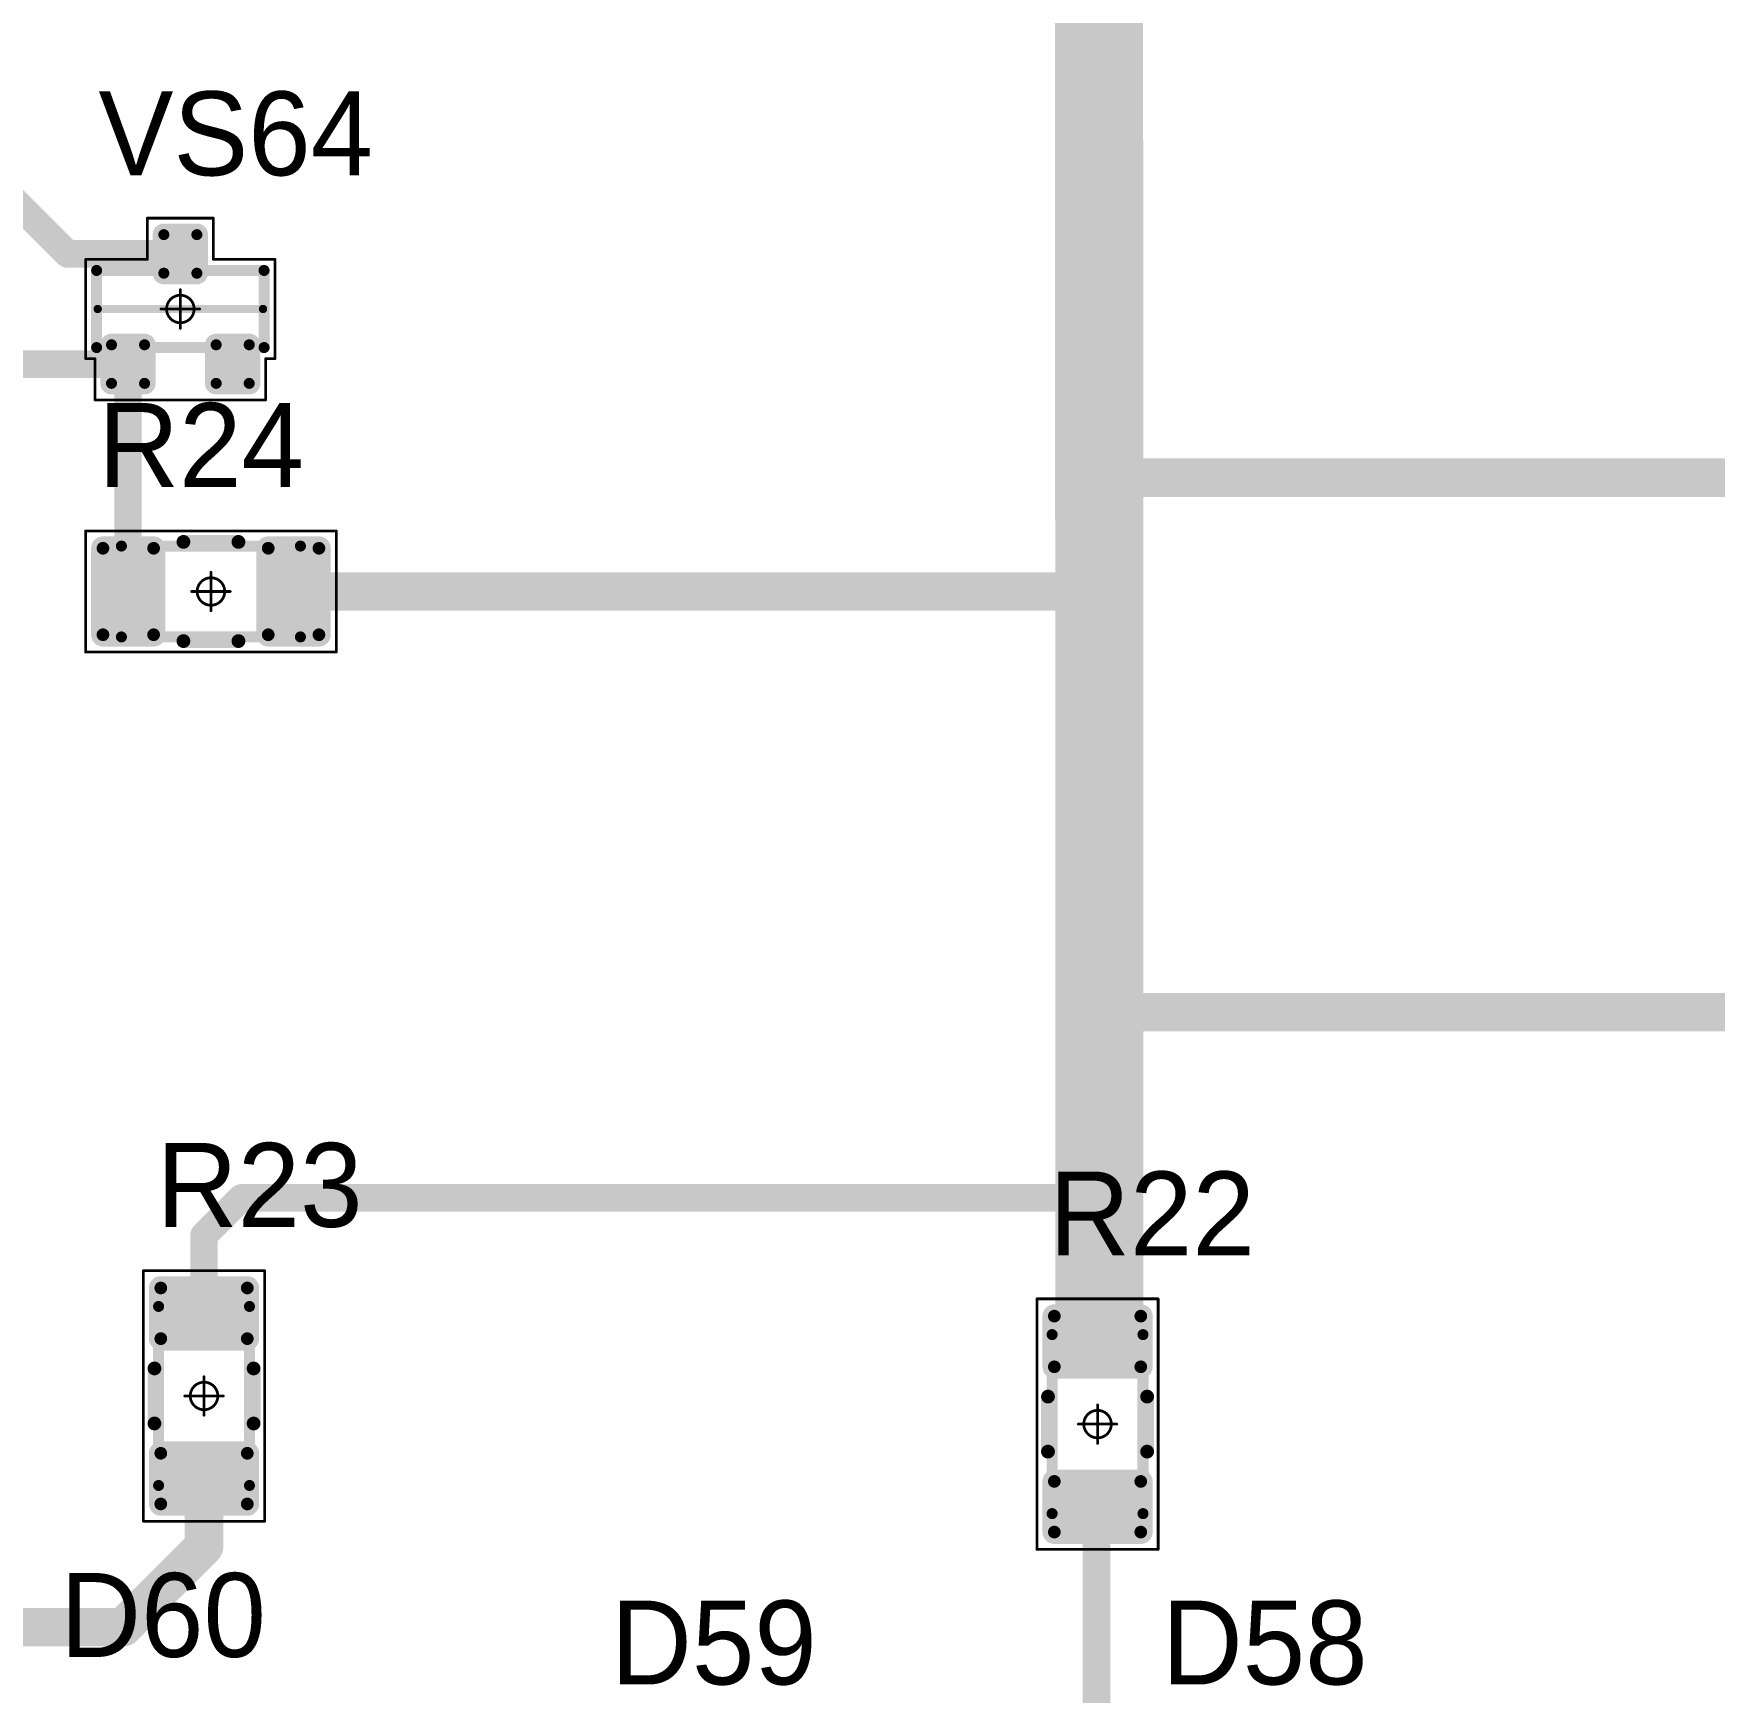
# Model space of a CAD drawing. Header units: millimetres. Extents: x 0 to 1769, y 431 to 1001.
# Drawn here: x 1447.22 to 1477.73, y 463.45 to 493.57 of the extents above; entities that cross this region are included whole.
import ezdxf

# ---------------------------------------------------------------- set-up
doc = ezdxf.new("R2010")
doc.units = ezdxf.units.MM
for name, color, linetype in [('Mechanical13', 56, 'Continuous'), ('Mechanical15', 56, 'Continuous'), ('TopLayer', 1, 'Continuous'), ('TopOverlay', 2, 'Continuous'), ('TopPaste', 8, 'Continuous'), ('TopSolder', 216, 'Continuous')]:
    doc.layers.add(name, color=color, linetype=linetype)

# ---------------------------------------------------------------- blocks, each defined once
blk = doc.blocks.new('SOT23_75')
at = {"layer": 'Mechanical13', "const_width": 0.2}
for points in [[(-0.7, 1.52), (-0.7, -1.52)], [(-0.7, 1.52), (0.7, 1.52)], [(0.7, 1.52), (0.7, -1.52)], [(-0.7, -1.52), (0.7, -1.52)]]:
    blk.add_lwpolyline(points, dxfattribs=at)
at = {"layer": 'Mechanical13', "const_width": 0.1}
for points in [[(-0.75, 1.52, 1), (-0.65, 1.52, 1)], [(-0.75, 1.52, 1), (-0.65, 1.52, 1)], [(0.65, 1.52, 1), (0.75, 1.52, 1)], [(0.65, 1.52, 1), (0.75, 1.52, 1)], [(-0.75, -1.52, 1), (-0.65, -1.52, 1)], [(-0.75, -1.52, 1), (-0.65, -1.52, 1)], [(0.65, -1.52, 1), (0.75, -1.52, 1)], [(0.65, -1.52, 1), (0.75, -1.52, 1)]]:
    blk.add_lwpolyline(points, format="xyb", close=True, dxfattribs=at)
at = {"layer": 'Mechanical15', "const_width": 0.05}
for points in [[(-1.65, 1.55), (-0.9, 1.55)], [(-1.65, 1.55), (-1.65, -1.55)], [(-0.9, 1.72), (0.9, 1.72)], [(-0.9, 1.72), (-0.9, 1.55)], [(0.9, 1.72), (0.9, 0.6)], [(0.9, 0.6), (1.65, 0.6)], [(1.65, 0.6), (1.65, -0.6)], [(0, 0.35), (0, -0.35)], [(-0.35, 0), (0.35, 0)], [(0.9, -0.6), (0.9, -1.72)], [(0.9, -0.6), (1.65, -0.6)], [(-1.65, -1.55), (-0.9, -1.55)], [(-0.9, -1.55), (-0.9, -1.72)], [(-0.9, -1.72), (0.9, -1.72)]]:
    blk.add_lwpolyline(points, dxfattribs=at)
at = {"layer": 'Mechanical15'}
for points, const_width in [([(-1.662, 1.55, 1), (-1.637, 1.55, 1)], 0.025), ([(-1.662, 1.55, 1), (-1.637, 1.55, 1)], 0.025), ([(-0.913, 1.72, 1), (-0.888, 1.72, 1)], 0.025), ([(-0.913, 1.72, 1), (-0.888, 1.72, 1)], 0.025), ([(-0.913, 1.55, 1), (-0.888, 1.55, 1)], 0.025), ([(-0.913, 1.55, 1), (-0.888, 1.55, 1)], 0.025), ([(0.888, 1.72, 1), (0.913, 1.72, 1)], 0.025), ([(0.888, 1.72, 1), (0.913, 1.72, 1)], 0.025), ([(0.888, 0.6, 1), (0.913, 0.6, 1)], 0.025), ([(0.888, 0.6, 1), (0.913, 0.6, 1)], 0.025), ([(1.637, 0.6, 1), (1.662, 0.6, 1)], 0.025), ([(1.637, 0.6, 1), (1.662, 0.6, 1)], 0.025), ([(-0.012, 0.35, 1), (0.012, 0.35, 1)], 0.025), ([(-0.362, 0, 1), (-0.337, 0, 1)], 0.025), ([(0.25, 0, 1), (-0.25, 0, 1)], 0.05), ([(-0.262, 0, 1), (-0.238, 0, 1)], 0.025), ([(0.238, 0, 1), (0.262, 0, 1)], 0.025), ([(0.337, 0, 1), (0.362, 0, 1)], 0.025), ([(-0.012, -0.35, 1), (0.012, -0.35, 1)], 0.025), ([(0.888, -0.6, 1), (0.913, -0.6, 1)], 0.025), ([(0.888, -0.6, 1), (0.913, -0.6, 1)], 0.025), ([(1.637, -0.6, 1), (1.662, -0.6, 1)], 0.025), ([(1.637, -0.6, 1), (1.662, -0.6, 1)], 0.025), ([(-1.662, -1.55, 1), (-1.637, -1.55, 1)], 0.025), ([(-1.662, -1.55, 1), (-1.637, -1.55, 1)], 0.025), ([(-0.913, -1.55, 1), (-0.888, -1.55, 1)], 0.025), ([(-0.913, -1.55, 1), (-0.888, -1.55, 1)], 0.025), ([(-0.913, -1.72, 1), (-0.888, -1.72, 1)], 0.025), ([(-0.913, -1.72, 1), (-0.888, -1.72, 1)], 0.025), ([(0.888, -1.72, 1), (0.913, -1.72, 1)], 0.025), ([(0.888, -1.72, 1), (0.913, -1.72, 1)], 0.025)]:
    blk.add_lwpolyline(points, format="xyb", close=True, dxfattribs=dict(at, const_width=const_width))
at = {"layer": 'TopLayer', "const_width": 0.1}
for points in [[(-1.4, 1.25, 1), (-1.3, 1.25, 1)], [(-0.7, 1.25, 1), (-0.6, 1.25, 1)], [(-1.4, 0.65, 1), (-1.3, 0.65, 1)], [(-0.7, 0.65, 1), (-0.6, 0.65, 1)], [(0.6, 0.3, 1), (0.7, 0.3, 1)], [(1.3, 0.3, 1), (1.4, 0.3, 1)], [(0.6, -0.3, 1), (0.7, -0.3, 1)], [(1.3, -0.3, 1), (1.4, -0.3, 1)], [(-1.4, -0.65, 1), (-1.3, -0.65, 1)], [(-0.7, -0.65, 1), (-0.6, -0.65, 1)], [(-1.4, -1.25, 1), (-1.3, -1.25, 1)], [(-0.7, -1.25, 1), (-0.6, -1.25, 1)]]:
    blk.add_lwpolyline(points, format="xyb", close=True, dxfattribs=at)
at = {"layer": 'TopLayer'}
for points in [[(-1.45, 1.25), (-1.45, 0.65), (-0.55, 1.25), (-0.55, 0.65)], [(-1.35, 1.35), (-1.35, 0.55), (-0.65, 1.35), (-0.65, 0.55)], [(0.65, 0.4), (0.65, -0.4), (1.35, 0.4), (1.35, -0.4)], [(0.55, 0.3), (0.55, -0.3), (1.45, 0.3), (1.45, -0.3)], [(-1.35, -0.55), (-1.35, -1.35), (-0.65, -0.55), (-0.65, -1.35)], [(-1.45, -0.65), (-1.45, -1.25), (-0.55, -0.65), (-0.55, -1.25)]]:
    blk.add_solid(points, dxfattribs=at)
at = {"layer": 'TopOverlay', "const_width": 0.15}
blk.add_lwpolyline([(0, 1.5), (0, -1.5)], dxfattribs=at)
at = {"layer": 'TopOverlay', "const_width": 0.075}
for points in [[(-0.038, 1.5, 1), (0.038, 1.5, 1)], [(-0.038, -1.5, 1), (0.038, -1.5, 1)]]:
    blk.add_lwpolyline(points, format="xyb", close=True, dxfattribs=at)
at = {"layer": 'TopPaste', "const_width": 0.075}
for points in [[(-1.387, 1.25, 1), (-1.313, 1.25, 1)], [(-0.687, 1.25, 1), (-0.613, 1.25, 1)], [(-1.387, 0.65, 1), (-1.313, 0.65, 1)], [(-0.687, 0.65, 1), (-0.613, 0.65, 1)], [(0.613, 0.3, 1), (0.687, 0.3, 1)], [(1.313, 0.3, 1), (1.387, 0.3, 1)], [(0.613, -0.3, 1), (0.687, -0.3, 1)], [(1.313, -0.3, 1), (1.387, -0.3, 1)], [(-1.387, -0.65, 1), (-1.313, -0.65, 1)], [(-0.687, -0.65, 1), (-0.613, -0.65, 1)], [(-1.387, -1.25, 1), (-1.313, -1.25, 1)], [(-0.687, -1.25, 1), (-0.613, -1.25, 1)]]:
    blk.add_lwpolyline(points, format="xyb", close=True, dxfattribs=at)
at = {"layer": 'TopPaste'}
for points in [[(-1.425, 1.25), (-1.425, 0.65), (-0.575, 1.25), (-0.575, 0.65)], [(-1.35, 1.325), (-1.35, 0.575), (-0.65, 1.325), (-0.65, 0.575)], [(0.65, 0.375), (0.65, -0.375), (1.35, 0.375), (1.35, -0.375)], [(0.575, 0.3), (0.575, -0.3), (1.425, 0.3), (1.425, -0.3)], [(-1.35, -0.575), (-1.35, -1.325), (-0.65, -0.575), (-0.65, -1.325)], [(-1.425, -0.65), (-1.425, -1.25), (-0.575, -0.65), (-0.575, -1.25)]]:
    blk.add_solid(points, dxfattribs=at)
at = {"layer": 'TopSolder', "const_width": 0.202}
for points in [[(-1.451, 1.25, 1), (-1.249, 1.25, 1)], [(-0.751, 1.25, 1), (-0.549, 1.25, 1)], [(-1.451, 0.65, 1), (-1.249, 0.65, 1)], [(-0.751, 0.65, 1), (-0.549, 0.65, 1)], [(0.549, 0.3, 1), (0.751, 0.3, 1)], [(1.249, 0.3, 1), (1.451, 0.3, 1)], [(0.549, -0.3, 1), (0.751, -0.3, 1)], [(1.249, -0.3, 1), (1.451, -0.3, 1)], [(-1.451, -0.65, 1), (-1.249, -0.65, 1)], [(-0.751, -0.65, 1), (-0.549, -0.65, 1)], [(-1.451, -1.25, 1), (-1.249, -1.25, 1)], [(-0.751, -1.25, 1), (-0.549, -1.25, 1)]]:
    blk.add_lwpolyline(points, format="xyb", close=True, dxfattribs=at)
at = {"layer": 'TopSolder'}
for points in [[(-1.552, 1.25), (-1.552, 0.65), (-0.448, 1.25), (-0.448, 0.65)], [(-1.35, 1.452), (-1.35, 0.448), (-0.65, 1.452), (-0.65, 0.448)], [(0.65, 0.502), (0.65, -0.502), (1.35, 0.502), (1.35, -0.502)], [(0.448, 0.3), (0.448, -0.3), (1.552, 0.3), (1.552, -0.3)], [(-1.35, -0.448), (-1.35, -1.452), (-0.65, -0.448), (-0.65, -1.452)], [(-1.552, -0.65), (-1.552, -1.25), (-0.448, -0.65), (-0.448, -1.25)]]:
    blk.add_solid(points, dxfattribs=at)
blk = doc.blocks.new('RC1206S_165')
at = {"layer": 'Mechanical13', "const_width": 0.2}
for points in [[(1.625, 0.825), (-1.625, 0.825)], [(-1.625, 0.825), (-1.625, -0.825)], [(1.625, 0.825), (1.625, -0.825)], [(1.625, -0.825), (-1.625, -0.825)]]:
    blk.add_lwpolyline(points, dxfattribs=at)
at = {"layer": 'Mechanical13', "const_width": 0.1}
for points in [[(-1.675, 0.825, 1), (-1.575, 0.825, 1)], [(-1.675, 0.825, 1), (-1.575, 0.825, 1)], [(1.575, 0.825, 1), (1.675, 0.825, 1)], [(1.575, 0.825, 1), (1.675, 0.825, 1)], [(-1.675, -0.825, 1), (-1.575, -0.825, 1)], [(-1.675, -0.825, 1), (-1.575, -0.825, 1)], [(1.575, -0.825, 1), (1.675, -0.825, 1)], [(1.575, -0.825, 1), (1.675, -0.825, 1)]]:
    blk.add_lwpolyline(points, format="xyb", close=True, dxfattribs=at)
at = {"layer": 'Mechanical15', "const_width": 0.05}
for points in [[(2.275, 1.1), (-2.275, 1.1)], [(-2.275, 1.1), (-2.275, -1.1)], [(2.275, 1.1), (2.275, -1.1)], [(0, 0.35), (0, -0.35)], [(0.35, 0), (-0.35, 0)], [(2.275, -1.1), (-2.275, -1.1)]]:
    blk.add_lwpolyline(points, dxfattribs=at)
at = {"layer": 'Mechanical15'}
for points, const_width in [([(-2.287, 1.1, 1), (-2.262, 1.1, 1)], 0.025), ([(-2.287, 1.1, 1), (-2.262, 1.1, 1)], 0.025), ([(2.262, 1.1, 1), (2.287, 1.1, 1)], 0.025), ([(2.262, 1.1, 1), (2.287, 1.1, 1)], 0.025), ([(-0.012, 0.35, 1), (0.012, 0.35, 1)], 0.025), ([(-0.362, 0, 1), (-0.337, 0, 1)], 0.025), ([(0.25, 0, 1), (-0.25, 0, 1)], 0.05), ([(-0.262, 0, 1), (-0.238, 0, 1)], 0.025), ([(0.238, 0, 1), (0.262, 0, 1)], 0.025), ([(0.337, 0, 1), (0.362, 0, 1)], 0.025), ([(-0.012, -0.35, 1), (0.012, -0.35, 1)], 0.025), ([(-2.287, -1.1, 1), (-2.262, -1.1, 1)], 0.025), ([(-2.287, -1.1, 1), (-2.262, -1.1, 1)], 0.025), ([(2.262, -1.1, 1), (2.287, -1.1, 1)], 0.025), ([(2.262, -1.1, 1), (2.287, -1.1, 1)], 0.025)]:
    blk.add_lwpolyline(points, format="xyb", close=True, dxfattribs=dict(at, const_width=const_width))
at = {"layer": 'TopLayer', "const_width": 0.115}
for points in [[(-2.018, 0.785, 1), (-1.903, 0.785, 1)], [(-1.098, 0.785, 1), (-0.983, 0.785, 1)], [(0.983, 0.785, 1), (1.098, 0.785, 1)], [(1.903, 0.785, 1), (2.018, 0.785, 1)], [(-2.018, -0.785, 1), (-1.903, -0.785, 1)], [(-1.098, -0.785, 1), (-0.983, -0.785, 1)], [(0.983, -0.785, 1), (1.098, -0.785, 1)], [(1.903, -0.785, 1), (2.018, -0.785, 1)]]:
    blk.add_lwpolyline(points, format="xyb", close=True, dxfattribs=at)
at = {"layer": 'TopLayer'}
for points in [[(-2.075, -0.785), (-0.925, -0.785), (-2.075, 0.785), (-0.925, 0.785)], [(-1.96, -0.9), (-1.04, -0.9), (-1.96, 0.9), (-1.04, 0.9)], [(0.925, -0.785), (2.075, -0.785), (0.925, 0.785), (2.075, 0.785)], [(1.04, -0.9), (1.96, -0.9), (1.04, 0.9), (1.96, 0.9)]]:
    blk.add_solid(points, dxfattribs=at)
at = {"layer": 'TopOverlay', "const_width": 0.25}
for points in [[(0.5, 0.9), (-0.5, 0.9)], [(0.5, -0.9), (-0.5, -0.9)]]:
    blk.add_lwpolyline(points, dxfattribs=at)
at = {"layer": 'TopOverlay', "const_width": 0.125}
for points in [[(-0.562, 0.9, 1), (-0.437, 0.9, 1)], [(0.437, 0.9, 1), (0.562, 0.9, 1)], [(-0.562, -0.9, 1), (-0.437, -0.9, 1)], [(0.437, -0.9, 1), (0.562, -0.9, 1)]]:
    blk.add_lwpolyline(points, format="xyb", close=True, dxfattribs=at)
at = {"layer": 'TopPaste', "const_width": 0.09}
for points in [[(-2.005, 0.785, 1), (-1.915, 0.785, 1)], [(-1.085, 0.785, 1), (-0.995, 0.785, 1)], [(0.995, 0.785, 1), (1.085, 0.785, 1)], [(1.915, 0.785, 1), (2.005, 0.785, 1)], [(-2.005, -0.785, 1), (-1.915, -0.785, 1)], [(-1.085, -0.785, 1), (-0.995, -0.785, 1)], [(0.995, -0.785, 1), (1.085, -0.785, 1)], [(1.915, -0.785, 1), (2.005, -0.785, 1)]]:
    blk.add_lwpolyline(points, format="xyb", close=True, dxfattribs=at)
at = {"layer": 'TopPaste'}
for points in [[(-2.05, -0.785), (-0.95, -0.785), (-2.05, 0.785), (-0.95, 0.785)], [(-1.96, -0.875), (-1.04, -0.875), (-1.96, 0.875), (-1.04, 0.875)], [(0.95, -0.785), (2.05, -0.785), (0.95, 0.785), (2.05, 0.785)], [(1.04, -0.875), (1.96, -0.875), (1.04, 0.875), (1.96, 0.875)]]:
    blk.add_solid(points, dxfattribs=at)
at = {"layer": 'TopSolder', "const_width": 0.215}
for points in [[(-2.068, 0.785, 1), (-1.853, 0.785, 1)], [(-1.148, 0.785, 1), (-0.933, 0.785, 1)], [(0.933, 0.785, 1), (1.148, 0.785, 1)], [(1.853, 0.785, 1), (2.068, 0.785, 1)], [(-2.068, -0.785, 1), (-1.853, -0.785, 1)], [(-1.148, -0.785, 1), (-0.933, -0.785, 1)], [(0.933, -0.785, 1), (1.148, -0.785, 1)], [(1.853, -0.785, 1), (2.068, -0.785, 1)]]:
    blk.add_lwpolyline(points, format="xyb", close=True, dxfattribs=at)
at = {"layer": 'TopSolder'}
for points in [[(-1.96, -1), (-1.04, -1), (-1.96, 1), (-1.04, 1)], [(1.04, -1), (1.96, -1), (1.04, 1), (1.96, 1)], [(-2.175, -0.785), (-0.825, -0.785), (-2.175, 0.785), (-0.825, 0.785)], [(0.825, -0.785), (2.175, -0.785), (0.825, 0.785), (2.175, 0.785)]]:
    blk.add_solid(points, dxfattribs=at)
blk = doc.blocks.new('RC1206S_166')
at = {"layer": 'Mechanical13', "const_width": 0.2}
for points in [[(1.625, 0.825), (-1.625, 0.825)], [(-1.625, -0.825), (-1.625, 0.825)], [(1.625, -0.825), (1.625, 0.825)], [(1.625, -0.825), (-1.625, -0.825)]]:
    blk.add_lwpolyline(points, dxfattribs=at)
at = {"layer": 'Mechanical13', "const_width": 0.1}
for points in [[(-1.675, 0.825, 1), (-1.575, 0.825, 1)], [(-1.675, 0.825, 1), (-1.575, 0.825, 1)], [(1.575, 0.825, 1), (1.675, 0.825, 1)], [(1.575, 0.825, 1), (1.675, 0.825, 1)], [(-1.675, -0.825, 1), (-1.575, -0.825, 1)], [(-1.675, -0.825, 1), (-1.575, -0.825, 1)], [(1.575, -0.825, 1), (1.675, -0.825, 1)], [(1.575, -0.825, 1), (1.675, -0.825, 1)]]:
    blk.add_lwpolyline(points, format="xyb", close=True, dxfattribs=at)
at = {"layer": 'Mechanical15', "const_width": 0.05}
for points in [[(2.275, 1.1), (-2.275, 1.1)], [(-2.275, -1.1), (-2.275, 1.1)], [(2.275, -1.1), (2.275, 1.1)], [(0, -0.35), (0, 0.35)], [(0.35, 0), (-0.35, 0)], [(2.275, -1.1), (-2.275, -1.1)]]:
    blk.add_lwpolyline(points, dxfattribs=at)
at = {"layer": 'Mechanical15'}
for points, const_width in [([(-2.287, 1.1, 1), (-2.262, 1.1, 1)], 0.025), ([(-2.287, 1.1, 1), (-2.262, 1.1, 1)], 0.025), ([(2.262, 1.1, 1), (2.287, 1.1, 1)], 0.025), ([(2.262, 1.1, 1), (2.287, 1.1, 1)], 0.025), ([(-0.012, 0.35, 1), (0.012, 0.35, 1)], 0.025), ([(-0.362, 0, 1), (-0.337, 0, 1)], 0.025), ([(0.25, 0, 1), (-0.25, 0, 1)], 0.05), ([(-0.262, 0, 1), (-0.238, 0, 1)], 0.025), ([(0.238, 0, 1), (0.262, 0, 1)], 0.025), ([(0.337, 0, 1), (0.362, 0, 1)], 0.025), ([(-0.012, -0.35, 1), (0.012, -0.35, 1)], 0.025), ([(-2.287, -1.1, 1), (-2.262, -1.1, 1)], 0.025), ([(-2.287, -1.1, 1), (-2.262, -1.1, 1)], 0.025), ([(2.262, -1.1, 1), (2.287, -1.1, 1)], 0.025), ([(2.262, -1.1, 1), (2.287, -1.1, 1)], 0.025)]:
    blk.add_lwpolyline(points, format="xyb", close=True, dxfattribs=dict(at, const_width=const_width))
at = {"layer": 'TopLayer', "const_width": 0.115}
for points in [[(-2.018, 0.785, 1), (-1.903, 0.785, 1)], [(-1.098, 0.785, 1), (-0.983, 0.785, 1)], [(0.983, 0.785, 1), (1.098, 0.785, 1)], [(1.903, 0.785, 1), (2.018, 0.785, 1)], [(-2.018, -0.785, 1), (-1.903, -0.785, 1)], [(-1.098, -0.785, 1), (-0.983, -0.785, 1)], [(0.983, -0.785, 1), (1.098, -0.785, 1)], [(1.903, -0.785, 1), (2.018, -0.785, 1)]]:
    blk.add_lwpolyline(points, format="xyb", close=True, dxfattribs=at)
at = {"layer": 'TopLayer'}
for points in [[(-2.075, -0.785), (-0.925, -0.785), (-2.075, 0.785), (-0.925, 0.785)], [(-1.96, -0.9), (-1.04, -0.9), (-1.96, 0.9), (-1.04, 0.9)], [(0.925, -0.785), (2.075, -0.785), (0.925, 0.785), (2.075, 0.785)], [(1.04, -0.9), (1.96, -0.9), (1.04, 0.9), (1.96, 0.9)]]:
    blk.add_solid(points, dxfattribs=at)
at = {"layer": 'TopOverlay', "const_width": 0.25}
for points in [[(0.5, 0.9), (-0.5, 0.9)], [(0.5, -0.9), (-0.5, -0.9)]]:
    blk.add_lwpolyline(points, dxfattribs=at)
at = {"layer": 'TopOverlay', "const_width": 0.125}
for points in [[(-0.562, 0.9, 1), (-0.437, 0.9, 1)], [(0.437, 0.9, 1), (0.562, 0.9, 1)], [(-0.562, -0.9, 1), (-0.437, -0.9, 1)], [(0.437, -0.9, 1), (0.562, -0.9, 1)]]:
    blk.add_lwpolyline(points, format="xyb", close=True, dxfattribs=at)
at = {"layer": 'TopPaste', "const_width": 0.09}
for points in [[(-2.005, 0.785, 1), (-1.915, 0.785, 1)], [(-1.085, 0.785, 1), (-0.995, 0.785, 1)], [(0.995, 0.785, 1), (1.085, 0.785, 1)], [(1.915, 0.785, 1), (2.005, 0.785, 1)], [(-2.005, -0.785, 1), (-1.915, -0.785, 1)], [(-1.085, -0.785, 1), (-0.995, -0.785, 1)], [(0.995, -0.785, 1), (1.085, -0.785, 1)], [(1.915, -0.785, 1), (2.005, -0.785, 1)]]:
    blk.add_lwpolyline(points, format="xyb", close=True, dxfattribs=at)
at = {"layer": 'TopPaste'}
for points in [[(-2.05, -0.785), (-0.95, -0.785), (-2.05, 0.785), (-0.95, 0.785)], [(-1.96, -0.875), (-1.04, -0.875), (-1.96, 0.875), (-1.04, 0.875)], [(0.95, -0.785), (2.05, -0.785), (0.95, 0.785), (2.05, 0.785)], [(1.04, -0.875), (1.96, -0.875), (1.04, 0.875), (1.96, 0.875)]]:
    blk.add_solid(points, dxfattribs=at)
at = {"layer": 'TopSolder', "const_width": 0.215}
for points in [[(-2.068, 0.785, 1), (-1.853, 0.785, 1)], [(-1.148, 0.785, 1), (-0.933, 0.785, 1)], [(0.933, 0.785, 1), (1.148, 0.785, 1)], [(1.853, 0.785, 1), (2.068, 0.785, 1)], [(-2.068, -0.785, 1), (-1.853, -0.785, 1)], [(-1.148, -0.785, 1), (-0.933, -0.785, 1)], [(0.933, -0.785, 1), (1.148, -0.785, 1)], [(1.853, -0.785, 1), (2.068, -0.785, 1)]]:
    blk.add_lwpolyline(points, format="xyb", close=True, dxfattribs=at)
at = {"layer": 'TopSolder'}
for points in [[(-1.96, -1), (-1.04, -1), (-1.96, 1), (-1.04, 1)], [(1.04, -1), (1.96, -1), (1.04, 1), (1.96, 1)], [(-2.175, -0.785), (-0.825, -0.785), (-2.175, 0.785), (-0.825, 0.785)], [(0.825, -0.785), (2.175, -0.785), (0.825, 0.785), (2.175, 0.785)]]:
    blk.add_solid(points, dxfattribs=at)
blk = doc.blocks.new('RC1206S_167')
at = {"layer": 'Mechanical13', "const_width": 0.2}
for points in [[(1.625, 0.825), (-1.625, 0.825)], [(-1.625, -0.825), (-1.625, 0.825)], [(1.625, -0.825), (1.625, 0.825)], [(1.625, -0.825), (-1.625, -0.825)]]:
    blk.add_lwpolyline(points, dxfattribs=at)
at = {"layer": 'Mechanical13', "const_width": 0.1}
for points in [[(-1.675, 0.825, 1), (-1.575, 0.825, 1)], [(-1.675, 0.825, 1), (-1.575, 0.825, 1)], [(1.575, 0.825, 1), (1.675, 0.825, 1)], [(1.575, 0.825, 1), (1.675, 0.825, 1)], [(-1.675, -0.825, 1), (-1.575, -0.825, 1)], [(-1.675, -0.825, 1), (-1.575, -0.825, 1)], [(1.575, -0.825, 1), (1.675, -0.825, 1)], [(1.575, -0.825, 1), (1.675, -0.825, 1)]]:
    blk.add_lwpolyline(points, format="xyb", close=True, dxfattribs=at)
at = {"layer": 'Mechanical15', "const_width": 0.05}
for points in [[(2.275, 1.1), (-2.275, 1.1)], [(-2.275, -1.1), (-2.275, 1.1)], [(2.275, -1.1), (2.275, 1.1)], [(0, -0.35), (0, 0.35)], [(0.35, 0), (-0.35, 0)], [(2.275, -1.1), (-2.275, -1.1)]]:
    blk.add_lwpolyline(points, dxfattribs=at)
at = {"layer": 'Mechanical15'}
for points, const_width in [([(-2.287, 1.1, 1), (-2.262, 1.1, 1)], 0.025), ([(-2.287, 1.1, 1), (-2.262, 1.1, 1)], 0.025), ([(2.262, 1.1, 1), (2.287, 1.1, 1)], 0.025), ([(2.262, 1.1, 1), (2.287, 1.1, 1)], 0.025), ([(-0.012, 0.35, 1), (0.012, 0.35, 1)], 0.025), ([(-0.362, 0, 1), (-0.337, 0, 1)], 0.025), ([(0.25, 0, 1), (-0.25, 0, 1)], 0.05), ([(-0.262, 0, 1), (-0.238, 0, 1)], 0.025), ([(0.238, 0, 1), (0.262, 0, 1)], 0.025), ([(0.337, 0, 1), (0.362, 0, 1)], 0.025), ([(-0.012, -0.35, 1), (0.012, -0.35, 1)], 0.025), ([(-2.287, -1.1, 1), (-2.262, -1.1, 1)], 0.025), ([(-2.287, -1.1, 1), (-2.262, -1.1, 1)], 0.025), ([(2.262, -1.1, 1), (2.287, -1.1, 1)], 0.025), ([(2.262, -1.1, 1), (2.287, -1.1, 1)], 0.025)]:
    blk.add_lwpolyline(points, format="xyb", close=True, dxfattribs=dict(at, const_width=const_width))
at = {"layer": 'TopLayer', "const_width": 0.115}
for points in [[(-2.018, 0.785, 1), (-1.903, 0.785, 1)], [(-1.098, 0.785, 1), (-0.983, 0.785, 1)], [(0.983, 0.785, 1), (1.098, 0.785, 1)], [(1.903, 0.785, 1), (2.018, 0.785, 1)], [(-2.018, -0.785, 1), (-1.903, -0.785, 1)], [(-1.098, -0.785, 1), (-0.983, -0.785, 1)], [(0.983, -0.785, 1), (1.098, -0.785, 1)], [(1.903, -0.785, 1), (2.018, -0.785, 1)]]:
    blk.add_lwpolyline(points, format="xyb", close=True, dxfattribs=at)
at = {"layer": 'TopLayer'}
for points in [[(-2.075, -0.785), (-0.925, -0.785), (-2.075, 0.785), (-0.925, 0.785)], [(-1.96, -0.9), (-1.04, -0.9), (-1.96, 0.9), (-1.04, 0.9)], [(0.925, -0.785), (2.075, -0.785), (0.925, 0.785), (2.075, 0.785)], [(1.04, -0.9), (1.96, -0.9), (1.04, 0.9), (1.96, 0.9)]]:
    blk.add_solid(points, dxfattribs=at)
at = {"layer": 'TopOverlay', "const_width": 0.25}
for points in [[(0.5, 0.9), (-0.5, 0.9)], [(0.5, -0.9), (-0.5, -0.9)]]:
    blk.add_lwpolyline(points, dxfattribs=at)
at = {"layer": 'TopOverlay', "const_width": 0.125}
for points in [[(-0.562, 0.9, 1), (-0.437, 0.9, 1)], [(0.437, 0.9, 1), (0.562, 0.9, 1)], [(-0.562, -0.9, 1), (-0.437, -0.9, 1)], [(0.437, -0.9, 1), (0.562, -0.9, 1)]]:
    blk.add_lwpolyline(points, format="xyb", close=True, dxfattribs=at)
at = {"layer": 'TopPaste', "const_width": 0.09}
for points in [[(-2.005, 0.785, 1), (-1.915, 0.785, 1)], [(-1.085, 0.785, 1), (-0.995, 0.785, 1)], [(0.995, 0.785, 1), (1.085, 0.785, 1)], [(1.915, 0.785, 1), (2.005, 0.785, 1)], [(-2.005, -0.785, 1), (-1.915, -0.785, 1)], [(-1.085, -0.785, 1), (-0.995, -0.785, 1)], [(0.995, -0.785, 1), (1.085, -0.785, 1)], [(1.915, -0.785, 1), (2.005, -0.785, 1)]]:
    blk.add_lwpolyline(points, format="xyb", close=True, dxfattribs=at)
at = {"layer": 'TopPaste'}
for points in [[(-2.05, -0.785), (-0.95, -0.785), (-2.05, 0.785), (-0.95, 0.785)], [(-1.96, -0.875), (-1.04, -0.875), (-1.96, 0.875), (-1.04, 0.875)], [(0.95, -0.785), (2.05, -0.785), (0.95, 0.785), (2.05, 0.785)], [(1.04, -0.875), (1.96, -0.875), (1.04, 0.875), (1.96, 0.875)]]:
    blk.add_solid(points, dxfattribs=at)
at = {"layer": 'TopSolder', "const_width": 0.215}
for points in [[(-2.068, 0.785, 1), (-1.853, 0.785, 1)], [(-1.148, 0.785, 1), (-0.933, 0.785, 1)], [(0.933, 0.785, 1), (1.148, 0.785, 1)], [(1.853, 0.785, 1), (2.068, 0.785, 1)], [(-2.068, -0.785, 1), (-1.853, -0.785, 1)], [(-1.148, -0.785, 1), (-0.933, -0.785, 1)], [(0.933, -0.785, 1), (1.148, -0.785, 1)], [(1.853, -0.785, 1), (2.068, -0.785, 1)]]:
    blk.add_lwpolyline(points, format="xyb", close=True, dxfattribs=at)
at = {"layer": 'TopSolder'}
for points in [[(-1.96, -1), (-1.04, -1), (-1.96, 1), (-1.04, 1)], [(1.04, -1), (1.96, -1), (1.04, 1), (1.96, 1)], [(-2.175, -0.785), (-0.825, -0.785), (-2.175, 0.785), (-0.825, 0.785)], [(0.825, -0.785), (2.175, -0.785), (0.825, 0.785), (2.175, 0.785)]]:
    blk.add_solid(points, dxfattribs=at)

msp = doc.modelspace()

# ---------------------------------------------------------------- linework, layer by layer
at = {"layer": 'TopLayer'}
for points, const_width in [([(1466.563, 494.59), (1466.565, 489.151)], 1.6), ([(1445.702, 491.702), (1447.837, 489.567)], 0.5), ([(1447.837, 489.567), (1449.885, 489.567)], 0.5), ([(1466.565, 489.151), (1466.566, 486.415)], 1.6), ([(1466.442, 489.028), (1466.565, 489.151)], 0.7), ([(1443.621, 487.567), (1448.935, 487.567)], 0.5), ([(1448.935, 483.444), (1448.935, 487.567)], 0.5), ([(1466.566, 486.415), (1466.567, 483.233)], 1.6), ([(1466.588, 485.505), (1508.887, 485.505)], 0.7), ([(1466.567, 483.233), (1466.569, 475.621)], 1.6), ([(1448.935, 483.444), (1448.94, 483.438)], 0.5), ([(1451.94, 483.438), (1466.362, 483.438)], 0.7), ([(1466.362, 483.438), (1466.567, 483.233)], 0.7), ([(1466.569, 475.621), (1466.569, 474.395)], 1.6), ([(1466.569, 475.621), (1466.749, 475.801)], 0.7), ([(1466.749, 475.801), (1497.242, 475.801)], 0.7), ([(1466.569, 472.429), (1466.569, 474.395)], 1.6), ([(1466.569, 470.087), (1466.569, 472.429)], 1.6), ([(1450.315, 471.748), (1450.996, 472.429)], 0.5), ([(1450.996, 472.429), (1466.569, 472.429)], 0.5), ([(1450.315, 470.332), (1450.315, 471.748)], 0.5), ([(1450.315, 466.101), (1450.315, 467.332)], 0.7), ([(1466.518, 456.038), (1466.518, 466.672)], 0.5), ([(1448.848, 464.635), (1450.315, 466.101)], 0.7), ([(1437.714, 464.635), (1448.848, 464.635)], 0.7)]:
    msp.add_lwpolyline(points, dxfattribs=dict(at, const_width=const_width))
for points, const_width in [([(1447.712, 489.567, 1), (1447.962, 489.567, 1)], 0.25), ([(1447.712, 489.567, 1), (1447.962, 489.567, 1)], 0.25), ([(1449.76, 489.567, 1), (1450.01, 489.567, 1)], 0.25), ([(1466.165, 489.151, 1), (1466.965, 489.151, 1)], 0.8), ([(1466.165, 489.151, 1), (1466.965, 489.151, 1)], 0.8), ([(1466.39, 489.151, 1), (1466.74, 489.151, 1)], 0.35), ([(1466.267, 489.028, 1), (1466.617, 489.028, 1)], 0.35), ([(1448.81, 487.567, 1), (1449.06, 487.567, 1)], 0.25), ([(1448.81, 487.567, 1), (1449.06, 487.567, 1)], 0.25), ([(1466.166, 486.415, 1), (1466.966, 486.415, 1)], 0.8), ([(1466.166, 486.415, 1), (1466.966, 486.415, 1)], 0.8), ([(1466.413, 485.505, 1), (1466.763, 485.505, 1)], 0.35), ([(1466.167, 483.233, 1), (1466.967, 483.233, 1)], 0.8), ([(1466.167, 483.233, 1), (1466.967, 483.233, 1)], 0.8), ([(1448.81, 483.444, 1), (1449.06, 483.444, 1)], 0.25), ([(1448.81, 483.444, 1), (1449.06, 483.444, 1)], 0.25), ([(1448.815, 483.438, 1), (1449.065, 483.438, 1)], 0.25), ([(1451.765, 483.438, 1), (1452.115, 483.438, 1)], 0.35), ([(1466.187, 483.438, 1), (1466.537, 483.438, 1)], 0.35), ([(1466.187, 483.438, 1), (1466.537, 483.438, 1)], 0.35), ([(1466.392, 483.233, 1), (1466.742, 483.233, 1)], 0.35), ([(1466.169, 475.621, 1), (1466.969, 475.621, 1)], 0.8), ([(1466.169, 475.621, 1), (1466.969, 475.621, 1)], 0.8), ([(1466.574, 475.801, 1), (1466.924, 475.801, 1)], 0.35), ([(1466.574, 475.801, 1), (1466.924, 475.801, 1)], 0.35), ([(1466.394, 475.621, 1), (1466.744, 475.621, 1)], 0.35), ([(1466.169, 474.395, 1), (1466.969, 474.395, 1)], 0.8), ([(1466.169, 474.395, 1), (1466.969, 474.395, 1)], 0.8), ([(1466.169, 472.429, 1), (1466.969, 472.429, 1)], 0.8), ([(1466.169, 472.429, 1), (1466.969, 472.429, 1)], 0.8), ([(1450.871, 472.429, 1), (1451.121, 472.429, 1)], 0.25), ([(1450.871, 472.429, 1), (1451.121, 472.429, 1)], 0.25), ([(1466.444, 472.429, 1), (1466.694, 472.429, 1)], 0.25), ([(1450.19, 471.748, 1), (1450.44, 471.748, 1)], 0.25), ([(1450.19, 471.748, 1), (1450.44, 471.748, 1)], 0.25), ([(1466.169, 470.087, 1), (1466.969, 470.087, 1)], 0.8), ([(1450.19, 470.332, 1), (1450.44, 470.332, 1)], 0.25), ([(1450.14, 467.332, 1), (1450.49, 467.332, 1)], 0.35), ([(1466.393, 466.672, 1), (1466.643, 466.672, 1)], 0.25), ([(1450.14, 466.101, 1), (1450.49, 466.101, 1)], 0.35), ([(1450.14, 466.101, 1), (1450.49, 466.101, 1)], 0.35), ([(1448.673, 464.635, 1), (1449.023, 464.635, 1)], 0.35), ([(1448.673, 464.635, 1), (1449.023, 464.635, 1)], 0.35)]:
    msp.add_lwpolyline(points, format="xyb", close=True, dxfattribs=dict(at, const_width=const_width))

# ---------------------------------------------------------------- block references
for name, p, rotation in [('SOT23_75', (1449.885, 488.567), 90), ('RC1206S_165', (1450.44, 483.438), 180), ('RC1206S_166', (1450.315, 468.832), 270), ('RC1206S_167', (1466.536, 468.321), 270)]:
    msp.add_blockref(name, p, dxfattribs=dict(rotation=rotation))

# ---------------------------------------------------------------- texts
at = {"layer": 'TopOverlay'}
for s, p in [('VS64', (1448.399, 490.993)), ('R24', (1448.391, 485.336)), ('R23', (1449.454, 471.902)), ('R22', (1465.654, 471.383)), ('D60', (1447.7, 464.094)), ('D59', (1457.7, 463.594)), ('D58', (1467.7, 463.594))]:
    msp.add_text(s, height=1.524, dxfattribs=at).set_placement(p)

doc.saveas('drawing.dxf')
